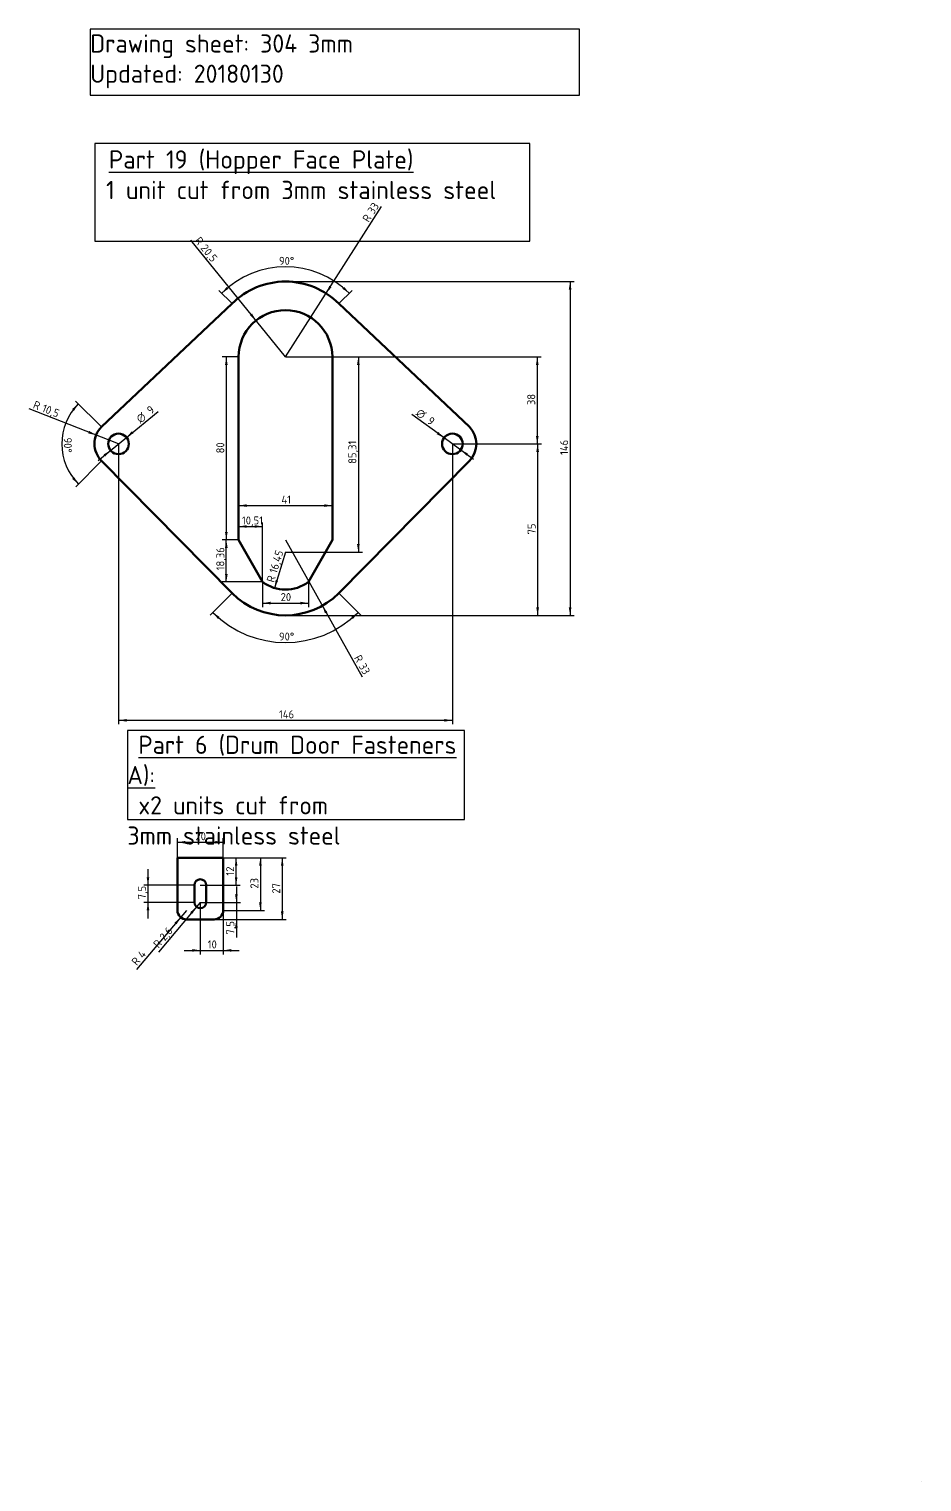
# Model space of a CAD drawing. Header units: millimetres. Extents: x 35 to 1325, y 100 to 832.
# Drawn here: x 934 to 1325, y 197 to 832 of the extents above; entities that cross this region are included whole.
import ezdxf
from ezdxf.enums import TextEntityAlignment as Align

# ---------------------------------------------------------------- set-up
doc = ezdxf.new("R2010")
doc.units = ezdxf.units.MM
doc.layers.add('Default', color=7, linetype='Continuous')
doc.layers.add('Dimensions', color=7, linetype='Continuous')
doc.styles.add('SEACAD_Solid_Edge_ISO', font='seiso.ttf')
doc.styles.add('SEACAD_Solid_Edge_ISO1_Symbols', font='semeci1.ttf')
doc.dimstyles.new('ISO_(mm)', dxfattribs={"dimtxt": 3.5, "dimasz": 3.5, "dimexe": 1.75, "dimexo": 0, "dimgap": 0.875, "dimtad": 1, "dimtxsty": 'SEACAD_Solid_Edge_ISO', "dimblk1": '_SE_FILLED', "dimblk2": '_SE_FILLED', "dimsah": 1, "dimcen": 1.75, "dimadec": 0, "dimazin": 0, "dimtfac": 0.5, "dimtmove": 0, "dimatfit": 3, "dimfxl": 1, "dimarcsym": 0})

# ---------------------------------------------------------------- blocks, each defined once
blk = doc.blocks.new('DMBLK275')
at = {"layer": 'Dimensions', "linetype": 'Continuous', "lineweight": 25}
for points in [[(1002.71, 476.95), (999.21, 476.36), (1002.71, 475.78)], [(1015.71, 476.95), (1015.71, 475.78), (1019.21, 476.36)]]:
    blk.add_hatch(color=7, dxfattribs=at).paths.add_polyline_path(points)
at = {"layer": 'Dimensions', "color": 7, "linetype": 'Continuous', "lineweight": 25}
for p, q in [((999.21, 469.59), (999.21, 478.11)), ((1019.21, 469.59), (1019.21, 478.11)), ((999.21, 476.36), (1019.21, 476.36))]:
    blk.add_line(p, q, dxfattribs=at)
at = {"layer": 'Dimensions', "color": 7, "linetype": 'Continuous', "lineweight": 25, "style": 'SEACAD_Solid_Edge_ISO'}
blk.add_text('20', height=3.5, dxfattribs=at).set_placement((1007.1, 480.74), align=Align.TOP_LEFT)
blk = doc.blocks.new('_SE_FILLED')
at = {"color": 0}
blk.add_line((0, 0), (-1, 0), dxfattribs=at)
blk.add_solid([(0, 0), (-1, -0.1665), (-1, 0.1665), (0, 0)], dxfattribs=at)
blk = doc.blocks.new('DMBLK277')
at = {"layer": 'Dimensions', "linetype": 'Continuous', "lineweight": 25}
for points in [[(1036.06, 466.09), (1035.48, 469.59), (1034.9, 466.09)], [(1036.06, 450.09), (1034.9, 450.09), (1035.48, 446.59)]]:
    blk.add_hatch(color=7, dxfattribs=at).paths.add_polyline_path(points)
at = {"layer": 'Dimensions', "color": 7, "linetype": 'Continuous', "lineweight": 25}
for p, q in [((1019.21, 469.59), (1037.23, 469.59)), ((1035.48, 469.59), (1035.48, 446.59)), ((1019.21, 446.59), (1037.23, 446.59))]:
    blk.add_line(p, q, dxfattribs=at)
at = {"layer": 'Dimensions', "color": 7, "linetype": 'Continuous', "lineweight": 25, "style": 'SEACAD_Solid_Edge_ISO'}
blk.add_text('23', height=3.5, rotation=90, dxfattribs=at).set_placement((1031.1, 456.1), align=Align.TOP_LEFT)
blk = doc.blocks.new('DMBLK374')
at = {"layer": 'Dimensions', "linetype": 'Continuous', "lineweight": 25}
for points in [[(979.25, 656.14), (976.92, 653.46), (979.99, 655.23)], [(966.88, 645.99), (967.62, 645.09), (969.96, 647.76)]]:
    blk.add_hatch(color=7, dxfattribs=at).paths.add_polyline_path(points)
at = {"layer": 'Dimensions', "color": 7, "linetype": 'Continuous', "lineweight": 25}
for p, q in [((976.92, 653.46), (990.79, 664.84)), ((964.55, 643.32), (976.92, 653.46))]:
    blk.add_line(p, q, dxfattribs=at)
for s, style, p in [('O', 'SEACAD_Solid_Edge_ISO1_Symbols', (980.77, 662.28)), ('9', 'SEACAD_Solid_Edge_ISO', (985.41, 666.09))]:
    blk.add_text(s, height=3.5, rotation=39.36159, dxfattribs=dict(at, style=style)).set_placement(p, align=Align.TOP_LEFT)
blk = doc.blocks.new('DMBLK375')
at = {"layer": 'Dimensions', "linetype": 'Continuous', "lineweight": 25}
blk.add_hatch(color=7, dxfattribs=at).paths.add_polyline_path([(1030.89, 706.9), (1033.54, 704.55), (1031.8, 707.64)])
at = {"layer": 'Dimensions', "color": 7, "linetype": 'Continuous', "lineweight": 25}
blk.add_line((1046.44, 688.61), (1005.05, 739.77), dxfattribs=at)
at = {"layer": 'Dimensions', "color": 7, "linetype": 'Continuous', "lineweight": 25, "style": 'SEACAD_Solid_Edge_ISO'}
for s, p in [('R', (1009.22, 741.57)), ('20,5', (1011.84, 738.33))]:
    blk.add_text(s, height=3.5, rotation=308.97385, dxfattribs=at).set_placement(p, align=Align.TOP_LEFT)
blk = doc.blocks.new('DMBLK376')
at = {"layer": 'Dimensions', "linetype": 'Continuous', "lineweight": 25}
blk.add_hatch(color=7, dxfattribs=at).paths.add_polyline_path([(1065.58, 719.69), (1064.19, 716.43), (1066.56, 719.07)])
at = {"layer": 'Dimensions', "color": 7, "linetype": 'Continuous', "lineweight": 25}
blk.add_line((1046.44, 688.61), (1088.41, 754.38), dxfattribs=at)
at = {"layer": 'Dimensions', "color": 7, "linetype": 'Continuous', "lineweight": 25, "style": 'SEACAD_Solid_Edge_ISO'}
for s, p in [('R', (1079.85, 749.11)), ('33', (1082.09, 752.62))]:
    blk.add_text(s, height=3.5, rotation=57.45635, dxfattribs=at).set_placement(p, align=Align.TOP_LEFT)
blk = doc.blocks.new('DMBLK377')
at = {"layer": 'Dimensions', "linetype": 'Continuous', "lineweight": 25}
for points in [[(1020.74, 719.29), (1018.55, 716.5), (1021.53, 718.43)], [(1071.35, 718.43), (1074.32, 716.5), (1072.14, 719.29)]]:
    blk.add_hatch(color=7, dxfattribs=at).paths.add_polyline_path(points)
at = {"layer": 'Dimensions', "color": 7, "linetype": 'Continuous', "lineweight": 25}
for p, q in [((1023.1, 711.94), (1017.31, 717.73)), ((1069.77, 711.94), (1075.56, 717.73))]:
    blk.add_line(p, q, dxfattribs=at)
blk.add_arc((1046.44, 688.61), 39.44, 45.00006, 135.00006, dxfattribs=at)
at = {"layer": 'Dimensions', "color": 7, "linetype": 'Continuous', "lineweight": 25, "style": 'SEACAD_Solid_Edge_ISO'}
blk.add_text('90°', height=3.5, rotation=0.00006, dxfattribs=at).set_placement((1043.61, 732.42), align=Align.TOP_LEFT)
blk = doc.blocks.new('DMBLK378')
at = {"layer": 'Dimensions', "linetype": 'Continuous', "lineweight": 25}
for points in [[(1017.66, 574.92), (1014.69, 576.87), (1016.87, 574.06)], [(1076.01, 574.06), (1078.18, 576.87), (1075.21, 574.92)]]:
    blk.add_hatch(color=7, dxfattribs=at).paths.add_polyline_path(points)
at = {"layer": 'Dimensions', "color": 7, "linetype": 'Continuous', "lineweight": 25}
for p, q in [((1023.1, 585.28), (1013.46, 575.63)), ((1069.77, 585.28), (1079.42, 575.63))]:
    blk.add_line(p, q, dxfattribs=at)
blk.add_arc((1046.44, 608.61), 44.89, 225, 315, dxfattribs=at)
at = {"layer": 'Dimensions', "color": 7, "linetype": 'Continuous', "lineweight": 25, "style": 'SEACAD_Solid_Edge_ISO'}
blk.add_text('90°', height=3.5, rotation=360, dxfattribs=at).set_placement((1043.61, 568.09), align=Align.TOP_LEFT)
blk = doc.blocks.new('DMBLK379')
at = {"layer": 'Dimensions', "linetype": 'Continuous', "lineweight": 25}
blk.add_hatch(color=7, dxfattribs=at).paths.add_polyline_path([(1064.76, 577.04), (1062.54, 579.81), (1063.74, 576.47)])
at = {"layer": 'Dimensions', "color": 7, "linetype": 'Continuous', "lineweight": 25}
blk.add_line((1046.44, 608.61), (1079.93, 548.7), dxfattribs=at)
at = {"layer": 'Dimensions', "color": 7, "linetype": 'Continuous', "lineweight": 25, "style": 'SEACAD_Solid_Edge_ISO'}
for s, p in [('R', (1079.33, 558.74)), ('33', (1081.37, 555.1))]:
    blk.add_text(s, height=3.5, rotation=299.20767, dxfattribs=at).set_placement(p, align=Align.TOP_LEFT)
blk = doc.blocks.new('DMBLK380')
at = {"layer": 'Dimensions', "linetype": 'Continuous', "lineweight": 25}
for points in [[(1112.62, 654.85), (1115.79, 653.26), (1113.31, 655.79)], [(1125.56, 645.43), (1126.25, 646.37), (1123.08, 647.96)]]:
    blk.add_hatch(color=7, dxfattribs=at).paths.add_polyline_path(points)
at = {"layer": 'Dimensions', "color": 7, "linetype": 'Continuous', "lineweight": 25}
for p, q in [((1115.79, 653.26), (1101.74, 663.48)), ((1128.74, 643.84), (1115.79, 653.26))]:
    blk.add_line(p, q, dxfattribs=at)
for s, style, p in [('O', 'SEACAD_Solid_Edge_ISO1_Symbols', (1105.31, 666.3)), ('9', 'SEACAD_Solid_Edge_ISO', (1110.16, 662.77))]:
    blk.add_text(s, height=3.5, rotation=323.95592, dxfattribs=dict(at, style=style)).set_placement(p, align=Align.TOP_LEFT)
blk = doc.blocks.new('DMBLK381')
at = {"layer": 'Dimensions', "linetype": 'Continuous', "lineweight": 25}
for points in [[(1171.5, 718.11), (1170.92, 721.61), (1170.34, 718.11)], [(1171.5, 579.11), (1170.34, 579.11), (1170.92, 575.61)]]:
    blk.add_hatch(color=7, dxfattribs=at).paths.add_polyline_path(points)
at = {"layer": 'Dimensions', "color": 7, "linetype": 'Continuous', "lineweight": 25}
for p, q in [((1046.44, 721.61), (1172.67, 721.61)), ((1170.92, 721.61), (1170.92, 575.61)), ((1046.44, 575.61), (1172.67, 575.61))]:
    blk.add_line(p, q, dxfattribs=at)
at = {"layer": 'Dimensions', "color": 7, "linetype": 'Continuous', "lineweight": 25, "style": 'SEACAD_Solid_Edge_ISO'}
blk.add_text('146', height=3.5, rotation=90, dxfattribs=at).set_placement((1166.55, 645.79), align=Align.TOP_LEFT)
blk = doc.blocks.new('DMBLK382')
at = {"layer": 'Dimensions', "linetype": 'Continuous', "lineweight": 25}
for points in [[(976.94, 529.12), (976.94, 530.28), (973.44, 529.7)], [(1115.94, 529.12), (1119.44, 529.7), (1115.94, 530.28)]]:
    blk.add_hatch(color=7, dxfattribs=at).paths.add_polyline_path(points)
at = {"layer": 'Dimensions', "color": 7, "linetype": 'Continuous', "lineweight": 25}
for p, q in [((973.44, 650.61), (973.44, 527.95)), ((1119.44, 650.61), (1119.44, 527.95)), ((973.44, 529.7), (1119.44, 529.7))]:
    blk.add_line(p, q, dxfattribs=at)
at = {"layer": 'Dimensions', "color": 7, "linetype": 'Continuous', "lineweight": 25, "style": 'SEACAD_Solid_Edge_ISO'}
blk.add_text('146', height=3.5, dxfattribs=at).set_placement((1043.61, 534.08), align=Align.TOP_LEFT)
blk = doc.blocks.new('DMBLK383')
at = {"layer": 'Dimensions', "linetype": 'Continuous', "lineweight": 25}
for points in [[(1157.14, 685.11), (1156.56, 688.61), (1155.97, 685.11)], [(1157.14, 654.11), (1155.97, 654.11), (1156.56, 650.61)]]:
    blk.add_hatch(color=7, dxfattribs=at).paths.add_polyline_path(points)
at = {"layer": 'Dimensions', "color": 7, "linetype": 'Continuous', "lineweight": 25}
for p, q in [((1046.44, 688.61), (1158.31, 688.61)), ((1156.56, 688.61), (1156.56, 650.61)), ((1119.44, 650.61), (1158.31, 650.61))]:
    blk.add_line(p, q, dxfattribs=at)
at = {"layer": 'Dimensions', "color": 7, "linetype": 'Continuous', "lineweight": 25, "style": 'SEACAD_Solid_Edge_ISO'}
blk.add_text('38', height=3.5, rotation=90, dxfattribs=at).set_placement((1152.18, 667.58), align=Align.TOP_LEFT)
blk = doc.blocks.new('DMBLK384')
at = {"layer": 'Dimensions', "linetype": 'Continuous', "lineweight": 25}
blk.add_hatch(color=7, dxfattribs=at).paths.add_polyline_path([(960.19, 655.18), (963.66, 654.45), (960.62, 656.27)])
at = {"layer": 'Dimensions', "color": 7, "linetype": 'Continuous', "lineweight": 25}
blk.add_line((973.44, 650.61), (934.31, 665.97), dxfattribs=at)
at = {"layer": 'Dimensions', "color": 7, "linetype": 'Continuous', "lineweight": 25, "style": 'SEACAD_Solid_Edge_ISO'}
for s, p in [('R', (937.05, 669.6)), ('10,5', (940.93, 668.08))]:
    blk.add_text(s, height=3.5, rotation=338.5609, dxfattribs=at).set_placement(p, align=Align.TOP_LEFT)
blk = doc.blocks.new('DMBLK385')
at = {"layer": 'Dimensions', "linetype": 'Continuous', "lineweight": 25}
for points in [[(954, 665.09), (955.85, 668.12), (953.12, 665.85)], [(953.19, 635.27), (955.93, 633.02), (954.07, 636.04)]]:
    blk.add_hatch(color=7, dxfattribs=at).paths.add_polyline_path(points)
at = {"layer": 'Dimensions', "color": 7, "linetype": 'Continuous', "lineweight": 25}
for p, q in [((965.99, 658.02), (954.61, 669.35)), ((966.03, 643.17), (954.7, 631.78))]:
    blk.add_line(p, q, dxfattribs=at)
blk.add_arc((973.44, 650.61), 24.82, 135.13784, 225.13994, dxfattribs=at)
at = {"layer": 'Dimensions', "color": 7, "linetype": 'Continuous', "lineweight": 25, "style": 'SEACAD_Solid_Edge_ISO'}
blk.add_text('90°', height=3.5, rotation=270.13889, dxfattribs=at).set_placement((952.99, 653.38), align=Align.TOP_LEFT)
blk = doc.blocks.new('DMBLK386')
at = {"layer": 'Dimensions', "linetype": 'Continuous', "lineweight": 25}
for points in [[(1157.3, 647.11), (1156.71, 650.61), (1156.13, 647.11)], [(1157.3, 579.11), (1156.13, 579.11), (1156.71, 575.61)]]:
    blk.add_hatch(color=7, dxfattribs=at).paths.add_polyline_path(points)
at = {"layer": 'Dimensions', "color": 7, "linetype": 'Continuous', "lineweight": 25}
for p, q in [((1119.44, 650.61), (1158.46, 650.61)), ((1156.71, 650.61), (1156.71, 575.61)), ((1046.44, 575.61), (1158.46, 575.61))]:
    blk.add_line(p, q, dxfattribs=at)
at = {"layer": 'Dimensions', "color": 7, "linetype": 'Continuous', "lineweight": 25, "style": 'SEACAD_Solid_Edge_ISO'}
blk.add_text('75', height=3.5, rotation=90, dxfattribs=at).set_placement((1152.34, 611), align=Align.TOP_LEFT)
blk = doc.blocks.new('DMBLK387')
at = {"layer": 'Dimensions', "linetype": 'Continuous', "lineweight": 25}
for points in [[(1029.44, 624.2), (1025.94, 623.61), (1029.44, 623.03)], [(1063.44, 624.2), (1063.44, 623.03), (1066.94, 623.61)]]:
    blk.add_hatch(color=7, dxfattribs=at).paths.add_polyline_path(points)
at = {"layer": 'Dimensions', "color": 7, "linetype": 'Continuous', "lineweight": 25}
for p, q in [((1025.94, 608.61), (1025.94, 625.36)), ((1025.94, 623.61), (1066.94, 623.61)), ((1066.94, 608.61), (1066.94, 625.36))]:
    blk.add_line(p, q, dxfattribs=at)
at = {"layer": 'Dimensions', "color": 7, "linetype": 'Continuous', "lineweight": 25, "style": 'SEACAD_Solid_Edge_ISO'}
blk.add_text('41', height=3.5, dxfattribs=at).set_placement((1044.69, 627.99), align=Align.TOP_LEFT)
blk = doc.blocks.new('DMBLK388')
at = {"layer": 'Dimensions', "linetype": 'Continuous', "lineweight": 25}
for points in [[(1039.95, 580.39), (1039.95, 581.56), (1036.45, 580.97)], [(1052.95, 580.39), (1056.45, 580.97), (1052.95, 581.56)]]:
    blk.add_hatch(color=7, dxfattribs=at).paths.add_polyline_path(points)
at = {"layer": 'Dimensions', "color": 7, "linetype": 'Continuous', "lineweight": 25}
for p, q in [((1036.45, 590.25), (1036.45, 579.22)), ((1056.45, 590.25), (1056.45, 579.22)), ((1036.45, 580.97), (1056.45, 580.97))]:
    blk.add_line(p, q, dxfattribs=at)
at = {"layer": 'Dimensions', "color": 7, "linetype": 'Continuous', "lineweight": 25, "style": 'SEACAD_Solid_Edge_ISO'}
blk.add_text('20', height=3.5, dxfattribs=at).set_placement((1044.34, 585.35), align=Align.TOP_LEFT)
blk = doc.blocks.new('DMBLK389')
at = {"layer": 'Dimensions', "linetype": 'Continuous', "lineweight": 25}
blk.add_hatch(color=7, dxfattribs=at).paths.add_polyline_path([(1043.25, 590.74), (1042.13, 591.08), (1041.68, 587.56)])
at = {"layer": 'Dimensions', "color": 7, "linetype": 'Continuous', "lineweight": 25}
blk.add_line((1046.45, 603.3), (1041.68, 587.56), dxfattribs=at)
at = {"layer": 'Dimensions', "color": 7, "linetype": 'Continuous', "lineweight": 25, "style": 'SEACAD_Solid_Edge_ISO'}
for s, p in [('16,45', (1039.28, 594.74)), ('R', (1038.07, 590.75))]:
    blk.add_text(s, height=3.5, rotation=73.15134, dxfattribs=at).set_placement(p, align=Align.TOP_LEFT)
blk = doc.blocks.new('DMBLK390')
at = {"layer": 'Dimensions', "linetype": 'Continuous', "lineweight": 25}
for points in [[(1029.44, 615.06), (1025.94, 614.48), (1029.44, 613.89)], [(1032.95, 615.06), (1032.95, 613.89), (1036.45, 614.48)]]:
    blk.add_hatch(color=7, dxfattribs=at).paths.add_polyline_path(points)
at = {"layer": 'Dimensions', "color": 7, "linetype": 'Continuous', "lineweight": 25}
for p, q in [((1025.94, 608.61), (1025.94, 616.23)), ((1025.94, 614.48), (1036.45, 614.48)), ((1036.45, 590.25), (1036.45, 616.23))]:
    blk.add_line(p, q, dxfattribs=at)
at = {"layer": 'Dimensions', "color": 7, "linetype": 'Continuous', "lineweight": 25, "style": 'SEACAD_Solid_Edge_ISO'}
blk.add_text('10,51', height=3.5, dxfattribs=at).set_placement((1027.41, 618.85), align=Align.TOP_LEFT)
blk = doc.blocks.new('DMBLK391')
at = {"layer": 'Dimensions', "linetype": 'Continuous', "lineweight": 25}
for points in [[(1019.99, 605.11), (1021.16, 605.11), (1020.58, 608.61)], [(1019.99, 593.75), (1020.58, 590.25), (1021.16, 593.75)]]:
    blk.add_hatch(color=7, dxfattribs=at).paths.add_polyline_path(points)
at = {"layer": 'Dimensions', "color": 7, "linetype": 'Continuous', "lineweight": 25}
for p, q in [((1025.94, 608.61), (1018.83, 608.61)), ((1020.58, 590.25), (1020.58, 608.61)), ((1036.45, 590.25), (1018.83, 590.25))]:
    blk.add_line(p, q, dxfattribs=at)
at = {"layer": 'Dimensions', "color": 7, "linetype": 'Continuous', "lineweight": 25, "style": 'SEACAD_Solid_Edge_ISO'}
blk.add_text('18,36', height=3.5, rotation=90, dxfattribs=at).set_placement((1016.2, 595.29), align=Align.TOP_LEFT)
blk = doc.blocks.new('DMBLK392')
at = {"layer": 'Dimensions', "linetype": 'Continuous', "lineweight": 25}
for points in [[(1019.99, 685.11), (1021.16, 685.11), (1020.58, 688.61)], [(1019.99, 612.11), (1020.57, 608.61), (1021.16, 612.11)]]:
    blk.add_hatch(color=7, dxfattribs=at).paths.add_polyline_path(points)
at = {"layer": 'Dimensions', "color": 7, "linetype": 'Continuous', "lineweight": 25}
for p, q in [((1025.94, 688.61), (1018.83, 688.61)), ((1020.58, 688.61), (1020.57, 608.61)), ((1025.94, 608.61), (1018.82, 608.61))]:
    blk.add_line(p, q, dxfattribs=at)
at = {"layer": 'Dimensions', "color": 7, "linetype": 'Continuous', "lineweight": 25, "style": 'SEACAD_Solid_Edge_ISO'}
blk.add_text('80', height=3.5, rotation=89.99895, dxfattribs=at).set_placement((1016.2, 646.46), align=Align.TOP_LEFT)
blk = doc.blocks.new('DMBLK393')
at = {"layer": 'Dimensions', "linetype": 'Continuous', "lineweight": 25}
for points in [[(1078.9, 685.11), (1078.32, 688.61), (1077.73, 685.11)], [(1078.9, 606.8), (1077.73, 606.8), (1078.32, 603.3)]]:
    blk.add_hatch(color=7, dxfattribs=at).paths.add_polyline_path(points)
at = {"layer": 'Dimensions', "color": 7, "linetype": 'Continuous', "lineweight": 25}
for p, q in [((1046.44, 688.61), (1080.07, 688.61)), ((1078.32, 688.61), (1078.32, 603.3)), ((1046.45, 603.3), (1080.07, 603.3))]:
    blk.add_line(p, q, dxfattribs=at)
at = {"layer": 'Dimensions', "color": 7, "linetype": 'Continuous', "lineweight": 25, "style": 'SEACAD_Solid_Edge_ISO'}
blk.add_text('85,31', height=3.5, rotation=90, dxfattribs=at).set_placement((1073.94, 641.9), align=Align.TOP_LEFT)
blk = doc.blocks.new('DMBLK420')
at = {"layer": 'Dimensions', "linetype": 'Continuous', "lineweight": 25}
blk.add_hatch(color=7, dxfattribs=at).paths.add_polyline_path([(1005.72, 445.05), (1007.53, 448.1), (1004.83, 445.8)])
at = {"layer": 'Dimensions', "color": 7, "linetype": 'Continuous', "lineweight": 25}
blk.add_line((1009.21, 450.09), (990.85, 428.3), dxfattribs=at)
at = {"layer": 'Dimensions', "color": 7, "linetype": 'Continuous', "lineweight": 25, "style": 'SEACAD_Solid_Edge_ISO'}
for s, p in [('2,6', (990.98, 435.24)), ('R', (988.29, 432.06))]:
    blk.add_text(s, height=3.5, rotation=49.88539, dxfattribs=at).set_placement(p, align=Align.TOP_LEFT)
blk = doc.blocks.new('DMBLK421')
at = {"layer": 'Dimensions', "linetype": 'Continuous', "lineweight": 25}
for points in [[(985.73, 461.09), (986.31, 457.59), (986.9, 461.09)], [(985.73, 446.59), (986.9, 446.59), (986.31, 450.09)]]:
    blk.add_hatch(color=7, dxfattribs=at).paths.add_polyline_path(points)
at = {"layer": 'Dimensions', "color": 7, "linetype": 'Continuous', "lineweight": 25}
for p, q in [((986.31, 464.59), (986.31, 443.09)), ((1006.61, 457.59), (984.56, 457.59)), ((1006.61, 450.09), (984.56, 450.09))]:
    blk.add_line(p, q, dxfattribs=at)
at = {"layer": 'Dimensions', "color": 7, "linetype": 'Continuous', "lineweight": 25, "style": 'SEACAD_Solid_Edge_ISO'}
blk.add_text('7,5', height=3.5, rotation=90, dxfattribs=at).set_placement((981.94, 451.41), align=Align.TOP_LEFT)
blk = doc.blocks.new('DMBLK422')
at = {"layer": 'Dimensions', "linetype": 'Continuous', "lineweight": 25}
for points in [[(1025.56, 453.59), (1024.4, 453.59), (1024.98, 450.09)], [(1025.56, 439.09), (1024.98, 442.59), (1024.4, 439.09)]]:
    blk.add_hatch(color=7, dxfattribs=at).paths.add_polyline_path(points)
at = {"layer": 'Dimensions', "color": 7, "linetype": 'Continuous', "lineweight": 25}
for p, q in [((1024.98, 457.09), (1024.98, 434.76)), ((1009.21, 450.09), (1026.73, 450.09)), ((1009.21, 442.59), (1026.73, 442.59))]:
    blk.add_line(p, q, dxfattribs=at)
at = {"layer": 'Dimensions', "color": 7, "linetype": 'Continuous', "lineweight": 25, "style": 'SEACAD_Solid_Edge_ISO'}
blk.add_text('7,5', height=3.5, rotation=90, dxfattribs=at).set_placement((1020.6, 435.99), align=Align.TOP_LEFT)
blk = doc.blocks.new('DMBLK423')
at = {"layer": 'Dimensions', "linetype": 'Continuous', "lineweight": 25}
for points in [[(1025.45, 466.09), (1024.87, 469.59), (1024.29, 466.09)], [(1025.45, 461.09), (1024.29, 461.09), (1024.87, 457.59)]]:
    blk.add_hatch(color=7, dxfattribs=at).paths.add_polyline_path(points)
at = {"layer": 'Dimensions', "color": 7, "linetype": 'Continuous', "lineweight": 25}
for p, q in [((1009.21, 469.59), (1026.62, 469.59)), ((1024.87, 457.59), (1024.87, 469.59)), ((1009.21, 457.59), (1026.62, 457.59))]:
    blk.add_line(p, q, dxfattribs=at)
at = {"layer": 'Dimensions', "color": 7, "linetype": 'Continuous', "lineweight": 25, "style": 'SEACAD_Solid_Edge_ISO'}
blk.add_text('12', height=3.5, rotation=90, dxfattribs=at).set_placement((1020.49, 461.8), align=Align.TOP_LEFT)
blk = doc.blocks.new('DMBLK424')
at = {"layer": 'Dimensions', "linetype": 'Continuous', "lineweight": 25}
for points in [[(1005.71, 428.5), (1009.21, 429.08), (1005.71, 429.66)], [(1022.71, 428.5), (1022.71, 429.66), (1019.21, 429.08)]]:
    blk.add_hatch(color=7, dxfattribs=at).paths.add_polyline_path(points)
at = {"layer": 'Dimensions', "color": 7, "linetype": 'Continuous', "lineweight": 25}
for p, q in [((1009.21, 450.09), (1009.21, 427.33)), ((1019.21, 446.59), (1019.21, 427.33)), ((1002.21, 429.08), (1026.21, 429.08))]:
    blk.add_line(p, q, dxfattribs=at)
at = {"layer": 'Dimensions', "color": 7, "linetype": 'Continuous', "lineweight": 25, "style": 'SEACAD_Solid_Edge_ISO'}
blk.add_text('10', height=3.5, dxfattribs=at).set_placement((1012.46, 433.45), align=Align.TOP_LEFT)
blk = doc.blocks.new('DMBLK425')
at = {"layer": 'Dimensions', "linetype": 'Continuous', "lineweight": 25}
for points in [[(1045.61, 466.09), (1045.03, 469.59), (1044.45, 466.09)], [(1045.61, 446.09), (1044.45, 446.09), (1045.03, 442.59)]]:
    blk.add_hatch(color=7, dxfattribs=at).paths.add_polyline_path(points)
at = {"layer": 'Dimensions', "color": 7, "linetype": 'Continuous', "lineweight": 25}
for p, q in [((1019.21, 469.59), (1046.78, 469.59)), ((1045.03, 469.59), (1045.03, 442.59)), ((1015.21, 442.59), (1046.78, 442.59))]:
    blk.add_line(p, q, dxfattribs=at)
at = {"layer": 'Dimensions', "color": 7, "linetype": 'Continuous', "lineweight": 25, "style": 'SEACAD_Solid_Edge_ISO'}
blk.add_text('27', height=3.5, rotation=90, dxfattribs=at).set_placement((1040.65, 453.9), align=Align.TOP_LEFT)
blk = doc.blocks.new('DMBLK426')
at = {"layer": 'Dimensions', "linetype": 'Continuous', "lineweight": 25}
blk.add_hatch(color=7, dxfattribs=at).paths.add_polyline_path([(998.82, 440.48), (1000.63, 443.53), (997.93, 441.23)])
at = {"layer": 'Dimensions', "color": 7, "linetype": 'Continuous', "lineweight": 25}
blk.add_line((1003.21, 446.59), (981.34, 420.66), dxfattribs=at)
at = {"layer": 'Dimensions', "color": 7, "linetype": 'Continuous', "lineweight": 25, "style": 'SEACAD_Solid_Edge_ISO'}
for s, p in [('R', (978.79, 424.41)), ('4', (981.48, 427.6))]:
    blk.add_text(s, height=3.5, rotation=49.86861, dxfattribs=at).set_placement(p, align=Align.TOP_LEFT)

msp = doc.modelspace()

# ---------------------------------------------------------------- linework, layer by layer
at = {"layer": 'Default', "color": 7, "linetype": 'Continuous', "lineweight": 50}
for p, q in [((1023.103, 711.945), (965.995, 658.017)), ((1069.772, 711.945), (1126.866, 658.027)), ((1025.937, 688.61), (1025.936, 608.61)), ((1066.937, 688.61), (1066.936, 608.61)), ((966.031, 643.168), (1023.103, 585.276)), ((1126.853, 643.178), (1069.772, 585.276)), ((1036.445, 590.246), (1025.938, 608.606)), ((1066.936, 608.61), (1056.445, 590.246)), ((999.209, 469.59), (1019.209, 469.59)), ((999.209, 446.59), (999.209, 469.59)), ((1019.209, 469.59), (1019.209, 446.59)), ((1006.609, 457.59), (1006.609, 450.09)), ((1011.809, 450.09), (1011.809, 457.59)), ((1015.209, 442.59), (1003.209, 442.59))]:
    msp.add_line(p, q, dxfattribs=at)
at = {"layer": 'Default', "color": 7, "linetype": 'Continuous', "lineweight": 30}
for points in [[(961.056, 832.035), (961.056, 803.071), (1175.044, 803.071), (1175.044, 832.035), (961.056, 832.035)], [(963.115, 781.966), (963.115, 739.332), (1153.248, 739.332), (1153.248, 781.966), (963.115, 781.966)], [(977.301, 525.309), (977.301, 486.343), (1124.71, 486.343), (1124.71, 525.309), (977.301, 525.309)]]:
    msp.add_lwpolyline(points, dxfattribs=at)
at = {"layer": 'Default', "color": 7, "linetype": 'Continuous', "lineweight": 50}
for centre, radius in [((973.437, 650.61), 4.5), ((1119.435, 650.609), 4.502)]:
    msp.add_circle(centre, radius, dxfattribs=at)
for centre, radius, start, end in [((1046.436, 688.61), 33, 45.000062, 135.000062), ((1046.437, 688.61), 33, 45.000062, 135.000062), ((1046.437, 688.61), 20.5, 0.000019, 179.999842), ((973.437, 650.61), 10.5, 135.137843, 225.139946), ((1119.435, 650.609), 10.5, 314.949167, 44.949167), ((1046.436, 608.61), 33, 225, 315), ((1046.437, 608.61), 33, 225, 315), ((1046.445, 603.303), 16.447, 232.553353, 307.446647), ((1009.209, 457.59), 2.6, 0, 180), ((1003.209, 446.59), 4, 180, 270), ((1009.209, 450.09), 2.6, 180, 0), ((1015.209, 446.59), 4, 270, 360)]:
    msp.add_arc(centre, radius, start, end, dxfattribs=at)
at = {"layer": 'Dimensions', "color": 7, "linetype": 'Continuous', "lineweight": 50}
msp.add_line((1324.772, 196.599), (1324.772, 196.602), dxfattribs=at)

# ---------------------------------------------------------------- texts
at = {"layer": 'Default', "attachment_point": 1}
for s, insert, char_height, width in [('{\\fSolid Edge ISO|b0||i0||c0|p34;\\C7;\\H7.9375;\\W1.;\\T1.;Drawing sheet: 304 3mm\\P}{\\fSolid Edge ISO|b0||i0||c0|p34;\\C7;\\H7.9375;\\W1.;\\T1.;Updated: 20180130\\P}', (961.056, 829.69), 7.9375, 213.98813), ('{\\fSolid Edge ISO|b0||i0||c0|p34;\\C7;\\L\\H10.05416667;\\W1.;\\T1.; }{\\fSolid Edge ISO|b0||i0||c0|p34;\\C7;\\L\\H8.;\\W1.;\\T1.;Part 19 (Hopper Face Plate) \\P}{\\fSolid Edge ISO|b0||i0||c0|p34;\\C7;\\H8.;\\W1.;\\T1.; 1 unit cut from 3mm stainless steel}', (963.115, 778.996), 10.054167, 190.13251), ('{\\fSolid Edge ISO|b0||i0||c0|p34;\\C7;\\L\\H7.9375;\\W1.;\\T1.; Part 6 (Drum Door Fasteners A): \\P}{\\fSolid Edge ISO|b0||i0||c0|p34;\\C7;\\H7.9375;\\W1.;\\T1.; x2 units cut from \\P}{\\fSolid Edge ISO|b0||i0||c0|p34;\\C7;\\H7.9375;\\W1.;\\T1.;3mm stainless steel}', (977.301, 522.964), 7.9375, 147.40932)]:
    msp.add_mtext(s, dxfattribs=dict(at, insert=insert, char_height=char_height, width=width))

# ---------------------------------------------------------------- dimensions: what is measured, and where the dimension line sits
at = {"layer": 'Dimensions', "color": 7, "linetype": 'Continuous', "lineweight": 25}
for center, mpoint, picture, middle in [((1046.437, 688.61), (1064.189, 716.429), 'DMBLK376', (1082.88, 745.719)), ((1046.437, 688.61), (1033.543, 704.548), 'DMBLK375', (1013.514, 729.305)), ((973.437, 650.61), (963.664, 654.448), 'DMBLK384', (946.174, 661.316)), ((1046.445, 603.303), (1041.678, 587.563), 'DMBLK389', (1044.062, 595.433)), ((1046.437, 608.61), (1062.54, 579.806), 'DMBLK379', (1074.915, 557.67)), ((1003.209, 446.59), (1000.63, 443.532), 'DMBLK426', (986.944, 427.296)), ((1009.209, 450.09), (1007.533, 448.102), 'DMBLK420', (998.292, 437.133))]:
    dim = msp.add_radius_dim(center=center, mpoint=mpoint, text='\\A1;<>', dimstyle='ISO_(mm)', override={"dimtolj": 1}, dxfattribs=at)
    dim.commit()
    dim.dimension.update_dxf_attribs({"geometry": picture, "text_midpoint": middle, "dimtype": 164})
for base, center, p1, p2, picture, middle in [((1046.437, 728.049), (1046.437, 688.61), (1023.103, 711.945), (1069.772, 711.945), 'DMBLK377', (1046.437, 728.049)), ((948.62, 650.55), (973.437, 650.61), (965.995, 658.017), (966.031, 643.168), 'DMBLK385', (948.62, 650.55)), ((1046.437, 563.719), (1046.437, 608.61), (1069.772, 585.276), (1023.103, 585.276), 'DMBLK378', (1046.437, 563.719))]:
    dim = msp.add_angular_dim_3p(base=base, center=center, p1=p1, p2=p2, text='\\A1;<>', dimstyle='ISO_(mm)', override={"dimtolj": 1}, dxfattribs=at)
    dim.commit()
    dim.dimension.update_dxf_attribs({"geometry": picture, "text_midpoint": middle, "dimtype": 165})
for base, p1, p2, angle, picture, middle, dimtype in [((1170.921, 721.61), (1046.437, 721.61), (1046.437, 575.61), 269.999989, 'DMBLK381', (1170.921, 648.61), 161), ((1020.576, 688.611), (1025.937, 688.61), (1025.936, 608.61), 269.998949, 'DMBLK392', (1020.575, 648.611), 161), ((1156.556, 650.609), (1046.437, 688.61), (1119.435, 650.609), 90, 'DMBLK383', (1156.556, 669.61), 160), ((1078.315, 688.61), (1046.437, 688.61), (1046.445, 603.303), 270.005284, 'DMBLK393', (1078.315, 645.957), 161), ((973.437, 529.701), (973.437, 650.61), (1119.435, 650.609), 359.999545, 'DMBLK382', (1046.436, 529.701), 161), ((1156.712, 575.61), (1119.435, 650.609), (1046.437, 575.61), 90, 'DMBLK386', (1156.712, 613.11), 160), ((1025.936, 623.614), (1025.936, 608.61), (1066.936, 608.61), 0, 'DMBLK387', (1046.436, 623.614), 161), ((1020.575, 608.606), (1036.445, 590.246), (1025.938, 608.606), 90, 'DMBLK391', (1020.575, 599.426), 160), ((1036.445, 580.973), (1036.445, 590.246), (1056.445, 590.246), 0, 'DMBLK388', (1046.445, 580.973), 161), ((999.209, 476.363), (999.209, 469.59), (1019.209, 469.59), 0, 'DMBLK275', (1009.209, 476.363), 161), ((986.312, 457.59), (1006.609, 457.59), (1006.609, 450.09), 270, 'DMBLK421', (986.312, 453.84), 161), ((1024.868, 457.59), (1009.209, 457.59), (1009.209, 469.59), 90, 'DMBLK423', (1024.868, 463.59), 161), ((1045.03, 442.59), (1019.209, 469.59), (1015.209, 442.59), 90, 'DMBLK425', (1045.03, 456.09), 160), ((1035.479, 469.59), (1019.209, 469.59), (1019.209, 446.59), 270, 'DMBLK277', (1035.479, 458.09), 161), ((1024.979, 450.09), (1009.209, 450.09), (1009.209, 442.59), 270, 'DMBLK422', (1024.979, 442.066), 161)]:
    dim = msp.add_linear_dim(base=base, p1=p1, p2=p2, angle=angle, text='\\A1;<>', dimstyle='ISO_(mm)', dxfattribs=at)
    dim.commit()
    dim.dimension.update_dxf_attribs({"geometry": picture, "text_midpoint": middle, "dimtype": dimtype})
for p1, p2, picture, middle in [((969.958, 647.756), (976.916, 653.464), 'DMBLK374', (982.598, 658.125)), ((1123.076, 647.96), (1115.795, 653.258), 'DMBLK380', (1110.311, 657.249))]:
    dim = msp.add_diameter_dim_2p(p1=p1, p2=p2, text='\\A1;<>', dimstyle='ISO_(mm)', override={"dimtmove": 1, "dimtolj": 1}, dxfattribs=at)
    dim.commit()
    dim.dimension.update_dxf_attribs({"geometry": picture, "text_midpoint": middle, "dimtype": 163})
for base, p1, p2, picture, middle in [((1036.445, 614.478), (1025.938, 608.606), (1036.445, 590.246), 'DMBLK390', (1031.192, 614.478)), ((1019.209, 429.079), (1009.209, 450.09), (1019.209, 446.59), 'DMBLK424', (1014.209, 429.079))]:
    dim = msp.add_linear_dim(base=base, p1=p1, p2=p2, text='\\A1;<>', dimstyle='ISO_(mm)', dxfattribs=at)
    dim.commit()
    dim.dimension.update_dxf_attribs({"geometry": picture, "text_midpoint": middle, "dimtype": 160})

doc.saveas('drawing.dxf')
